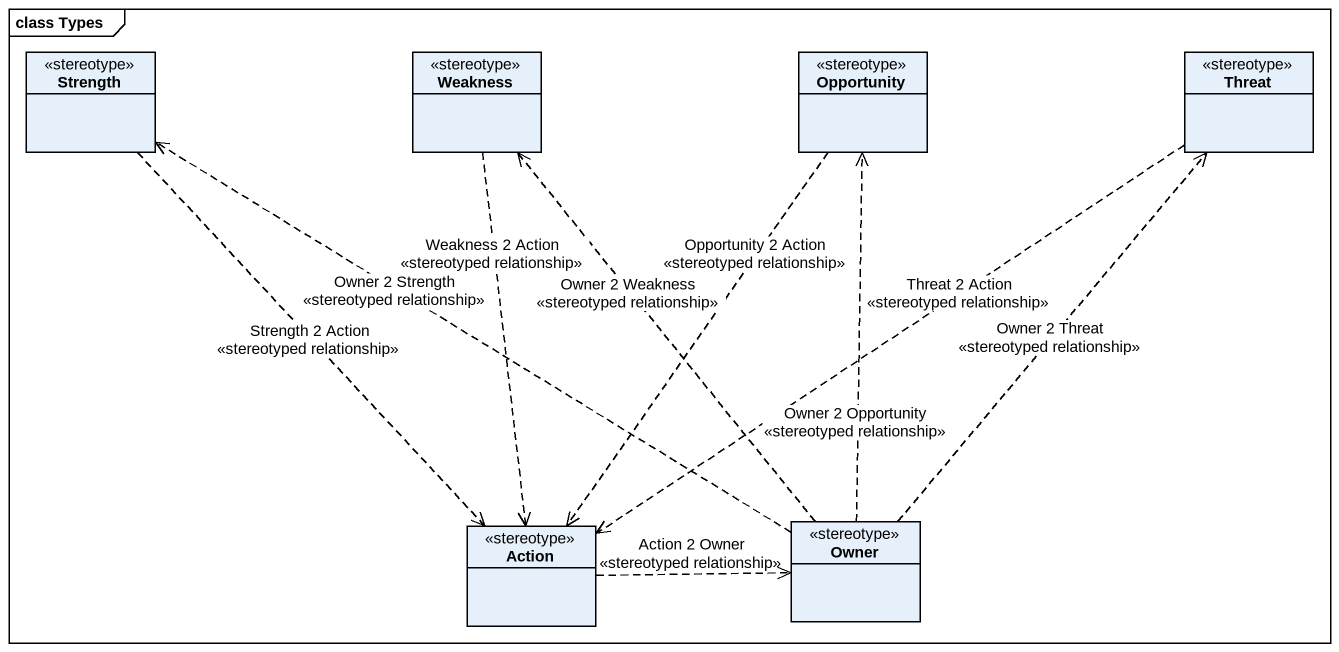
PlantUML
@startuml
mainframe class Types
hide circle
hide empty members
class Strength <<stereotype>>
class Weakness <<stereotype>>
class Opportunity <<stereotype>>
class Threat <<stereotype>>
class "Action" as Action_ <<stereotype>>
class Owner <<stereotype>>
Strength ..> Action_ : Strength 2 Action\n<<stereotyped relationship>>
Weakness ..> Action_ : Weakness 2 Action\n<<stereotyped relationship>>
Opportunity ..> Action_ : Opportunity 2 Action\n<<stereotyped relationship>>
Threat ..> Action_ : Threat 2 Action\n<<stereotyped relationship>>
Action_ .right.> Owner : Action 2 Owner\n<<stereotyped relationship>>
Owner .up.> Strength : Owner 2 Strength\n<<stereotyped relationship>>
Owner .up.> Weakness : Owner 2 Weakness\n<<stereotyped relationship>>
Owner .up.> Opportunity : Owner 2 Opportunity\n<<stereotyped relationship>>
Owner .up.> Threat : Owner 2 Threat\n<<stereotyped relationship>>
@enduml
